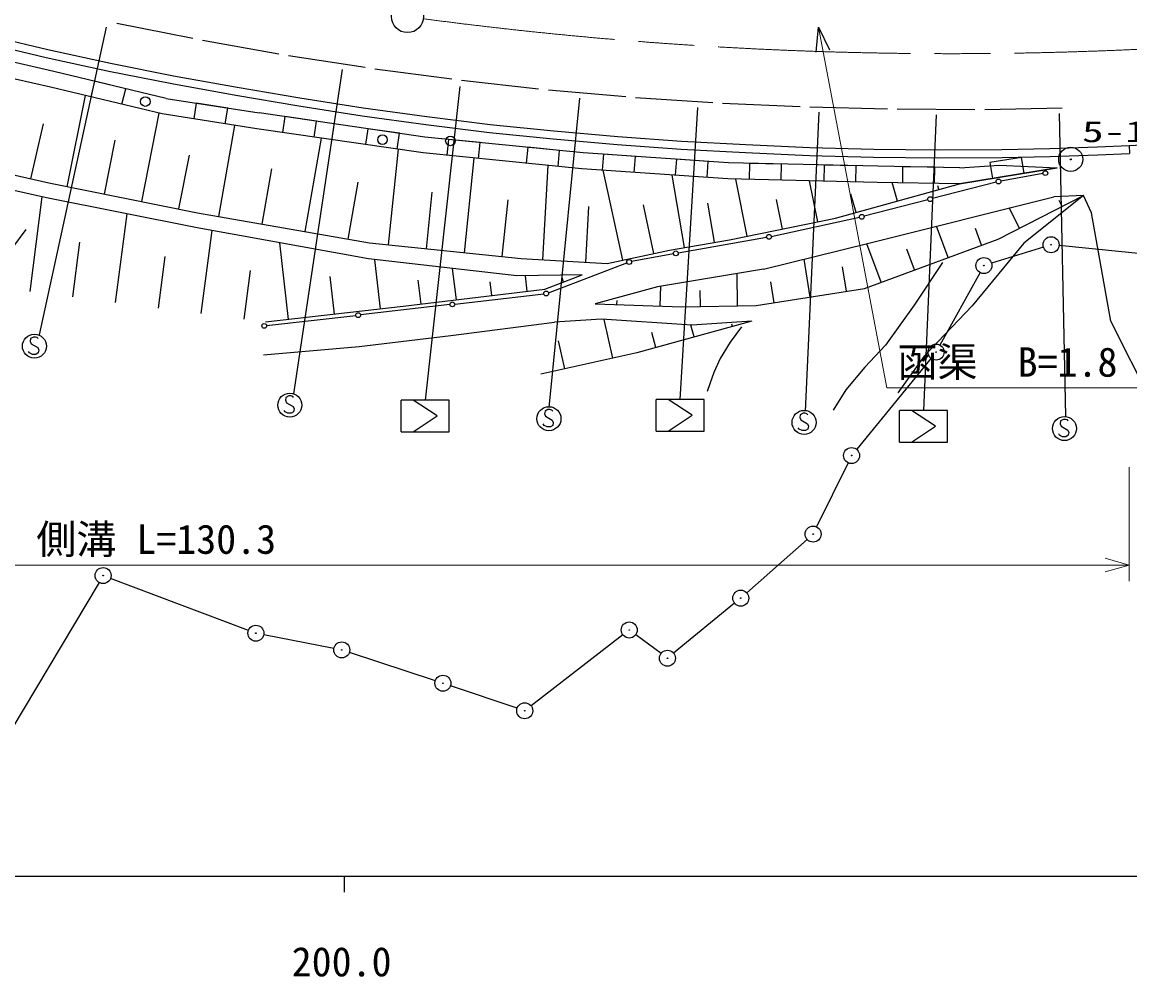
# Model space of a CAD drawing. Units: millimetres, scale not verified. Extents: x 40000 to 680000, y 20000 to 380000.
# Drawn here: x 247899 to 317052, y 198715 to 258306 of the extents above; entities that cross this region are included whole.
import ezdxf
from ezdxf.enums import TextEntityAlignment as Align

# ---------------------------------------------------------------- set-up
doc = ezdxf.new("R2010")
doc.units = ezdxf.units.MM
doc.header["$LTSCALE"] = 1000
doc.linetypes.add('CHAIN', pattern=[18.5, 12, -1.5, 3.5, -1.5])
for name, color, linetype, lineweight in [('M-BGD', 7, 'Continuous', 25), ('M-BGD-EXST', 7, 'Continuous', 25), ('M-BMK', 2, 'CHAIN', 13), ('M-BMK-ROW', 30, 'Continuous', 25), ('M-BMK-SRVR', 3, 'Continuous', 25), ('M-STR-HTXT', 7, 'Continuous', 13), ('M-STR-STRC', 7, 'Continuous', 25), ('M-TTL-BAND', 7, 'Continuous', 25)]:
    doc.layers.add(name, color=color, linetype=linetype, lineweight=lineweight)
doc.styles.add('ＭＳ ゴシック', font='')
doc.styles.get('ＭＳ ゴシック').set_extended_font_data('MS Gothic')

msp = doc.modelspace()

# ---------------------------------------------------------------- linework, layer by layer
at = {"layer": 'M-BGD'}
for p, q in [((297473, 256431), (297606, 257983)), ((297606, 257983), (298298, 256587)), ((244535, 257260), (249404, 256106)), ((244656, 257745), (249510, 256594)), ((249886, 255232), (243767, 256611)), ((249510, 256594), (253414, 255745)), ((249404, 256106), (253316, 255255)), ((249666, 254256), (243529, 255639)), ((249666, 254256), (243529, 255639)), ((256880, 253545), (249886, 255232)), ((253316, 255255), (257242, 254469)), ((253414, 255745), (257340, 254959)), ((252418, 254621), (252184, 253649)), ((254363, 254152), (252418, 254621)), ((257340, 254959), (261313, 254246)), ((256646, 252573), (249666, 254256)), ((256646, 252573), (249666, 254256)), ((254128, 253180), (254363, 254152)), ((257251, 254467), (261229, 253753)), ((261313, 254246), (265241, 253572)), ((250717, 248036), (251854, 253728)), ((256880, 253545), (262688, 252643)), ((258761, 253255), (258607, 252267)), ((260737, 252947), (258761, 253255)), ((261229, 253753), (265164, 253078)), ((265241, 253572), (269198, 252956)), ((255361, 247108), (256462, 252617)), ((262544, 251653), (256646, 252573)), ((262544, 251653), (256646, 252573)), ((260583, 251959), (260737, 252947)), ((273047, 251137), (262688, 252643)), ((265164, 253078), (269130, 252461)), ((269130, 252461), (273095, 251919)), ((269198, 252956), (273157, 252415)), ((273157, 252415), (277123, 251926)), ((248441, 248523), (249225, 251951)), ((260187, 246176), (261185, 251865)), ((264294, 252409), (264150, 251420)), ((266273, 252122), (264294, 252409)), ((266129, 251132), (266273, 252122)), ((273095, 251919), (277073, 251428)), ((277123, 251926), (281097, 251530)), ((272926, 250144), (262544, 251653)), ((272926, 250144), (262544, 251653)), ((265560, 245234), (266583, 251066)), ((269485, 251655), (269341, 250665)), ((271464, 251367), (269485, 251655)), ((271320, 250378), (271464, 251367)), ((282924, 250152), (273047, 251137)), ((277073, 251428), (281051, 251032)), ((281051, 251032), (285052, 250660)), ((281097, 251530), (285087, 251159)), ((285087, 251159), (289064, 250879)), ((253039, 247572), (253710, 250933)), ((270773, 244405), (271388, 250368)), ((274508, 250991), (274409, 249996)), ((276499, 250793), (274508, 250991)), ((276399, 249798), (276499, 250793)), ((279465, 250497), (279366, 249502)), ((281455, 250298), (279465, 250497)), ((285052, 250660), (289038, 250379)), ((289038, 250379), (293055, 250166)), ((289064, 250879), (293078, 250665)), ((293078, 250665), (297070, 250482)), ((297070, 250482), (301062, 250382)), ((301062, 250382), (305066, 250335)), ((305066, 250335), (309062, 250357)), ((309062, 250357), (312053, 250427)), ((312053, 250427), (315043, 250519)), ((315043, 250519), (317008, 250598)), ((317008, 250598), (320347, 250777)), ((317008, 250598), (317028, 250099)), ((242869, 249798), (249556, 248268)), ((257683, 246644), (258353, 250000)), ((282840, 249155), (272926, 250144)), ((282840, 249155), (272926, 250144)), ((275508, 243916), (276118, 249826)), ((281356, 249303), (281455, 250298)), ((291993, 249520), (282924, 250152)), ((284188, 250064), (284119, 249066)), ((286184, 249925), (284188, 250064)), ((286114, 248927), (286184, 249925)), ((288742, 249746), (288672, 248749)), ((290737, 249607), (288742, 249746)), ((293055, 250166), (297057, 249982)), ((297057, 249982), (301057, 249882)), ((301057, 249882), (305069, 249835)), ((305069, 249835), (309074, 249857)), ((310289, 249857), (308314, 249538)), ((309074, 249857), (312069, 249928)), ((310448, 248870), (310289, 249857)), ((312069, 249928), (315063, 250020)), ((315063, 250020), (317028, 250099)), ((262873, 245705), (263479, 249157)), ((280399, 243471), (280747, 249364)), ((291947, 248521), (282840, 249155)), ((291947, 248521), (282840, 249155)), ((285394, 243445), (284173, 249062)), ((290668, 248610), (290737, 249607)), ((301310, 249307), (291993, 249520)), ((293305, 249490), (293282, 248490)), ((295304, 249444), (293305, 249490)), ((295282, 248444), (295304, 249444)), ((297975, 249383), (297952, 248383)), ((299974, 249337), (297975, 249383)), ((299952, 248338), (299974, 249337)), ((306434, 249217), (301310, 249307)), ((302869, 249279), (302852, 248280)), ((304869, 249245), (302869, 249279)), ((304851, 248245), (304869, 249245)), ((312507, 249203), (306416, 248217)), ((306416, 248217), (312507, 249203)), ((306434, 249217), (308899, 249373)), ((308314, 249538), (308474, 248551)), ((308899, 249373), (312507, 249203)), ((308899, 249373), (312507, 249203)), ((249428, 247343), (242692, 248854)), ((249556, 248268), (258844, 246412)), ((268246, 244763), (268868, 248309)), ((289252, 244242), (288474, 248763)), ((301287, 248307), (291947, 248521)), ((301287, 248307), (291947, 248521)), ((293165, 244948), (292444, 248509)), ((297569, 245839), (297050, 248404)), ((306416, 248217), (301287, 248307)), ((306416, 248217), (301287, 248307)), ((302543, 247139), (302222, 248291)), ((308709, 248324), (304730, 247296)), ((311629, 248857), (309002, 248388)), ((273140, 244161), (273506, 247701)), ((298670, 246061), (306416, 248217)), ((299961, 246421), (299639, 247578)), ((305125, 247858), (305061, 248088)), ((248391, 241503), (249158, 247403)), ((258818, 245465), (249428, 247343)), ((277875, 243672), (278242, 247222)), ((287341, 243869), (286683, 246898)), ((291127, 244564), (290707, 247002)), ((295367, 245393), (294995, 247231)), ((304440, 247221), (300461, 246194)), ((300759, 244500), (312303, 247407)), ((308833, 244768), (314156, 247487)), ((314156, 247487), (310433, 244519)), ((314156, 247487), (312303, 247407)), ((312826, 246807), (312639, 247173)), ((314651, 246407), (314156, 247487)), ((253735, 240808), (254454, 246337)), ((258844, 246412), (269589, 244527)), ((283080, 243313), (283285, 246794)), ((310164, 245448), (309521, 246707)), ((315856, 239641), (314651, 246407)), ((292064, 244725), (298670, 246061)), ((294670, 244934), (300169, 246125)), ((305702, 243612), (304982, 245563)), ((245994, 242463), (248150, 245372)), ((269514, 243524), (258818, 245465)), ((259079, 240113), (259753, 245295)), ((288857, 243898), (294375, 244876)), ((307789, 244383), (307407, 245419)), ((251063, 241155), (251509, 244582)), ((264522, 239756), (263976, 244529)), ((269589, 244527), (279059, 243550)), ((288315, 244080), (292064, 244725)), ((294181, 242894), (300759, 244500)), ((300483, 241685), (308833, 244768)), ((301527, 242071), (300641, 244471)), ((303614, 242841), (303133, 244146)), ((310433, 244519), (307206, 240591)), ((256407, 240460), (256825, 243669)), ((278781, 242472), (269514, 243524)), ((270261, 240412), (269910, 243479)), ((279059, 243550), (284420, 243234)), ((284420, 243234), (288315, 244080)), ((288561, 243845), (285941, 243361)), ((297103, 241149), (296727, 243516)), ((261751, 239765), (262145, 242794)), ((275010, 240975), (274776, 242926)), ((280756, 241419), (285653, 243280)), ((294181, 242894), (287571, 241781)), ((299356, 241506), (299113, 243038)), ((267391, 240084), (267123, 242428)), ((272800, 240709), (272622, 242194)), ((277220, 241240), (277117, 242097)), ((282869, 242528), (278781, 242472)), ((279430, 241506), (279313, 242479)), ((280535, 241639), (282869, 242528)), ((281702, 242083), (281605, 242339)), ((292565, 240595), (292535, 242617)), ((294849, 240791), (294642, 242100)), ((271695, 240576), (280535, 241639)), ((274905, 240707), (280467, 241349)), ((287571, 241781), (283682, 240726)), ((287739, 240590), (287780, 241816)), ((290249, 240561), (290234, 241561)), ((293723, 240612), (300483, 241685)), ((274607, 240673), (269027, 240031)), ((283682, 240726), (289091, 240544)), ((285034, 240681), (285043, 240930)), ((263087, 239592), (271695, 240576)), ((263162, 239362), (268729, 239997)), ((289091, 240544), (293723, 240612)), ((307206, 240591), (304214, 237451)), ((274665, 238757), (281130, 239577)), ((284061, 239767), (281130, 239577)), ((289713, 239394), (284061, 239767)), ((284770, 237338), (284232, 239756)), ((293444, 239641), (286267, 237672)), ((289856, 238656), (289652, 239398)), ((293444, 239641), (289713, 239394)), ((292248, 239313), (292208, 239460)), ((318381, 234648), (315856, 239641)), ((268931, 238065), (274665, 238757)), ((287463, 238000), (287204, 238943)), ((262974, 237549), (268931, 238065)), ((281776, 236672), (281389, 238415)), ((286267, 237672), (280280, 236339)), ((304214, 237451), (302564, 235169))]:
    msp.add_line(p, q, dxfattribs=at)
for points in [[(305358, 243313), (303589, 240647), (301804, 238151), (300511, 236766), (299329, 235351), (298526, 234084)], [(292817, 239298), (292102, 238331), (291480, 237316), (291081, 236441), (290688, 235308), (290669, 235249)]]:
    msp.add_lwpolyline(points, dxfattribs=at)
for centre, radius in [((255586, 253349), 300), ((270396, 250969), 300), ((274638, 250895), 300), ((311776, 248884), 150), ((308854, 248361), 150), ((304585, 247259), 150), ((300316, 246156), 150), ((300316, 246156), 150), ((294523, 244903), 150), ((294523, 244903), 150), ((285793, 243333), 150), ((285793, 243333), 150), ((288709, 243872), 150), ((288709, 243872), 150), ((280616, 241366), 150), ((280616, 241366), 150), ((274756, 240690), 150), ((274756, 240690), 150), ((268878, 240014), 150), ((268878, 240014), 150), ((263013, 239345), 150)]:
    msp.add_circle(centre, radius, dxfattribs=at)
at = {"layer": 'M-BGD-EXST'}
for p, q in [((253149, 257993), (248971, 238794)), ((267871, 255342), (264839, 235096)), ((275232, 254296), (273059, 234715)), ((282687, 253566), (280784, 234249)), ((288983, 234757), (290087, 252988)), ((297635, 252677), (296778, 234018)), ((304968, 252516), (304177, 234070)), ((312632, 252597), (313031, 233710)), ((248604, 238651), (248424, 238561)), ((248724, 238651), (248604, 238651)), ((248844, 238621), (248724, 238651)), ((248904, 238561), (248844, 238621)), ((248424, 238561), (248394, 238381)), ((248394, 238381), (248454, 238231)), ((248454, 238231), (248874, 237991)), ((248874, 237991), (248934, 237841)), ((248364, 237661), (248304, 237751)), ((248544, 237571), (248364, 237661)), ((248754, 237571), (248544, 237571)), ((248904, 237661), (248754, 237571)), ((248934, 237841), (248904, 237661)), ((264369, 234882), (264339, 234702)), ((264339, 234702), (264399, 234552)), ((264549, 234972), (264369, 234882)), ((264399, 234552), (264819, 234312)), ((264669, 234972), (264549, 234972)), ((264789, 234942), (264669, 234972)), ((264849, 234882), (264789, 234942)), ((274559, 234715), (271560, 234715)), ((271560, 232731), (271560, 234715)), ((273809, 233723), (272310, 234715)), ((274559, 232731), (274559, 234715)), ((290483, 234757), (287483, 234757)), ((287483, 232773), (287483, 234757)), ((289733, 233765), (288233, 234757)), ((290483, 232773), (290483, 234757)), ((264309, 233982), (264249, 234072)), ((264489, 233892), (264309, 233982)), ((264699, 233892), (264489, 233892)), ((264849, 233982), (264699, 233892)), ((264819, 234312), (264879, 234162)), ((264879, 234162), (264849, 233982)), ((280546, 234034), (280516, 233854)), ((280516, 233854), (280576, 233704)), ((280726, 234124), (280546, 234034)), ((280846, 234124), (280726, 234124)), ((280966, 234094), (280846, 234124)), ((281026, 234034), (280966, 234094)), ((288233, 232773), (289733, 233765)), ((296476, 233803), (296446, 233623)), ((296656, 233893), (296476, 233803)), ((296776, 233893), (296656, 233893)), ((296896, 233863), (296776, 233893)), ((296956, 233803), (296896, 233863)), ((305676, 234070), (302677, 234070)), ((302677, 232085), (302677, 234070)), ((304927, 233078), (303427, 234070)), ((305676, 232085), (305676, 234070)), ((272310, 232731), (273809, 233723)), ((280486, 233134), (280426, 233224)), ((280666, 233044), (280486, 233134)), ((280576, 233704), (280996, 233464)), ((281026, 233134), (280876, 233044)), ((280996, 233464), (281056, 233314)), ((281056, 233314), (281026, 233134)), ((296446, 233623), (296506, 233473)), ((296506, 233473), (296926, 233233)), ((296926, 233233), (296986, 233083)), ((296986, 233083), (296956, 232903)), ((303427, 232085), (304927, 233078)), ((312730, 233418), (312700, 233238)), ((312700, 233238), (312760, 233088)), ((312910, 233508), (312730, 233418)), ((312760, 233088), (313180, 232848)), ((313030, 233508), (312910, 233508)), ((313150, 233478), (313030, 233508)), ((313210, 233418), (313150, 233478)), ((271560, 232731), (274559, 232731)), ((280876, 233044), (280666, 233044)), ((287483, 232773), (290483, 232773)), ((296416, 232903), (296356, 232993)), ((296596, 232813), (296416, 232903)), ((296806, 232813), (296596, 232813)), ((296956, 232903), (296806, 232813)), ((312670, 232518), (312610, 232608)), ((312850, 232428), (312670, 232518)), ((313060, 232428), (312850, 232428)), ((313210, 232518), (313060, 232428)), ((313180, 232848), (313240, 232698)), ((313240, 232698), (313210, 232518)), ((302677, 232085), (305676, 232085))]:
    msp.add_line(p, q, dxfattribs=at)
for centre in [(248664, 238081), (264609, 234402), (280786, 233554), (296716, 233323), (312970, 232938)]:
    msp.add_circle(centre, 750, dxfattribs=at)
at = {"layer": 'M-BMK'}
msp.add_arc((305896, 506338), 250000, 262.42638, 280.85013, dxfattribs=at)
at = {"layer": 'M-BMK-ROW'}
for p, q in [((311656, 244267), (308418, 243258)), ((319200, 243695), (312631, 244365)), ((307698, 242672), (305198, 238150)), ((304640, 237325), (299998, 231643)), ((299462, 230806), (297499, 226802)), ((296905, 226021), (293136, 222683)), ((262022, 220342), (253422, 223585)), ((252698, 223332), (247193, 214087)), ((292375, 222034), (288573, 218918)), ((267359, 219217), (262980, 220070)), ((285406, 220060), (279668, 215629)), ((287784, 218899), (286203, 220068)), ((273694, 217198), (268325, 218966)), ((278799, 215483), (274643, 216883))]:
    msp.add_line(p, q, dxfattribs=at)
for centre, radius in [((312134, 244415), 500), ((312134, 244415), 20), ((307940, 243110), 500), ((307940, 243110), 20), ((304956, 237712), 500), ((304956, 237712), 20), ((299682, 231255), 500), ((299682, 231255), 20), ((297279, 226353), 500), ((297279, 226353), 20), ((252954, 223761), 500), ((252954, 223761), 20), ((292761, 222351), 500), ((292761, 222351), 20), ((262490, 220165), 500), ((285801, 220365), 500), ((262490, 220165), 20), ((285801, 220365), 20), ((267850, 219122), 500), ((267850, 219122), 20), ((288186, 218601), 500), ((288186, 218601), 20), ((274169, 217042), 500), ((274169, 217042), 20), ((279273, 215324), 500), ((279273, 215324), 20)]:
    msp.add_circle(centre, radius, dxfattribs=at)
at = {"layer": 'M-BMK-SRVR'}
for centre, radius in [((271955, 258652), 1000), ((313361, 249743), 750), ((313361, 249743), 30)]:
    msp.add_circle(centre, radius, dxfattribs=at)
at = {"layer": 'M-STR-HTXT'}
for p, q in [((297606, 257983), (301878, 235477)), ((301878, 235477), (335825, 235477)), ((317008, 223419), (317008, 230526)), ((315508, 224839), (317008, 224419)), ((189898, 224419), (317008, 224419)), ((317008, 224419), (315508, 223999))]:
    msp.add_line(p, q, dxfattribs=at)
at = {"layer": 'M-STR-STRC'}
for p, q in [((253806, 258241), (258555, 257304)), ((259165, 257190), (263927, 256334)), ((264529, 256232), (269310, 255486)), ((269922, 255396), (274718, 254758)), ((275328, 254683), (280141, 254152)), ((280754, 254088), (285579, 253656)), ((286182, 253604), (291015, 253285)), ((291628, 253254), (296471, 253032)), ((297074, 253015), (301922, 252893)), ((302531, 252892), (307376, 252845)), ((307989, 252863), (312827, 252949))]:
    msp.add_line(p, q, dxfattribs=at)
at = {"layer": 'M-TTL-BAND'}
for p, q in [((40000, 205000), (579000, 205000)), ((268000, 205000), (268000, 204000))]:
    msp.add_line(p, q, dxfattribs=at)

# ---------------------------------------------------------------- texts
at = {"layer": 'M-BMK-SRVR', "style": 'ＭＳ ゴシック', "width": 1.5}
msp.add_text('5-19-0-3', height=1320, dxfattribs=at).set_placement((314069, 250420), align=Align.BOTTOM_LEFT)
at = {"layer": 'M-STR-HTXT', "style": 'ＭＳ ゴシック'}
for s, p in [('函渠\u3000B=1.8\u3000H=2.0\u3000L=19.0', (302544, 235625)), ('側溝 L=130.3', (248778, 224567))]:
    msp.add_text(s, height=1833, dxfattribs=at).set_placement(p, align=Align.BOTTOM_LEFT)
at = {"layer": 'M-TTL-BAND', "style": 'ＭＳ ゴシック'}
msp.add_text('200.0', height=1833, dxfattribs=at).set_placement((267844, 198195), align=Align.BOTTOM_CENTER)

doc.saveas('drawing.dxf')
